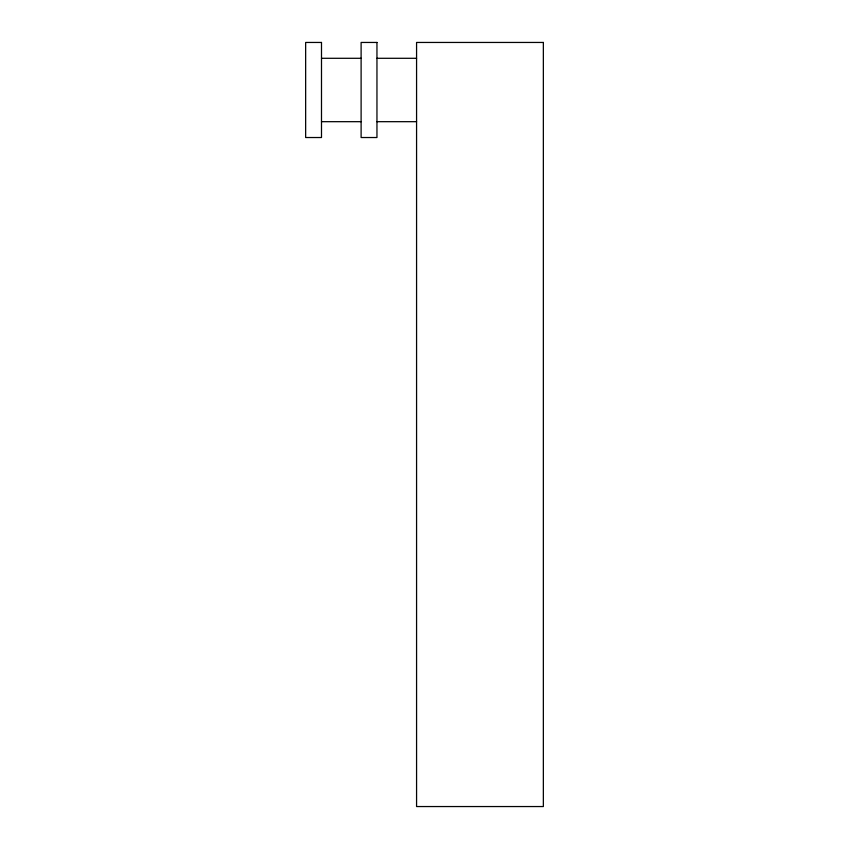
<?xml version="1.0" encoding="UTF-8"?>
<svg xmlns="http://www.w3.org/2000/svg" width="849" height="849" viewBox="0 0 849 849"><rect width="100%" height="100%" fill="white"/><g stroke="black" fill="none" stroke-linecap="round" stroke-linejoin="round"><path stroke-width="1.27" d="M321.495 58.294L361.112 58.294M376.956 58.294L416.572 58.294M321.495 121.683L361.112 121.683M376.956 121.683L416.572 121.683M321.495 42.45L305.651 42.45L305.651 137.527L321.495 137.527L321.495 42.45M376.956 42.45L361.112 42.45L361.112 137.527L376.956 137.527L376.956 42.45M543.349 42.45L416.572 42.45L416.572 806.55L543.349 806.55L543.349 42.45"/></g></svg>
